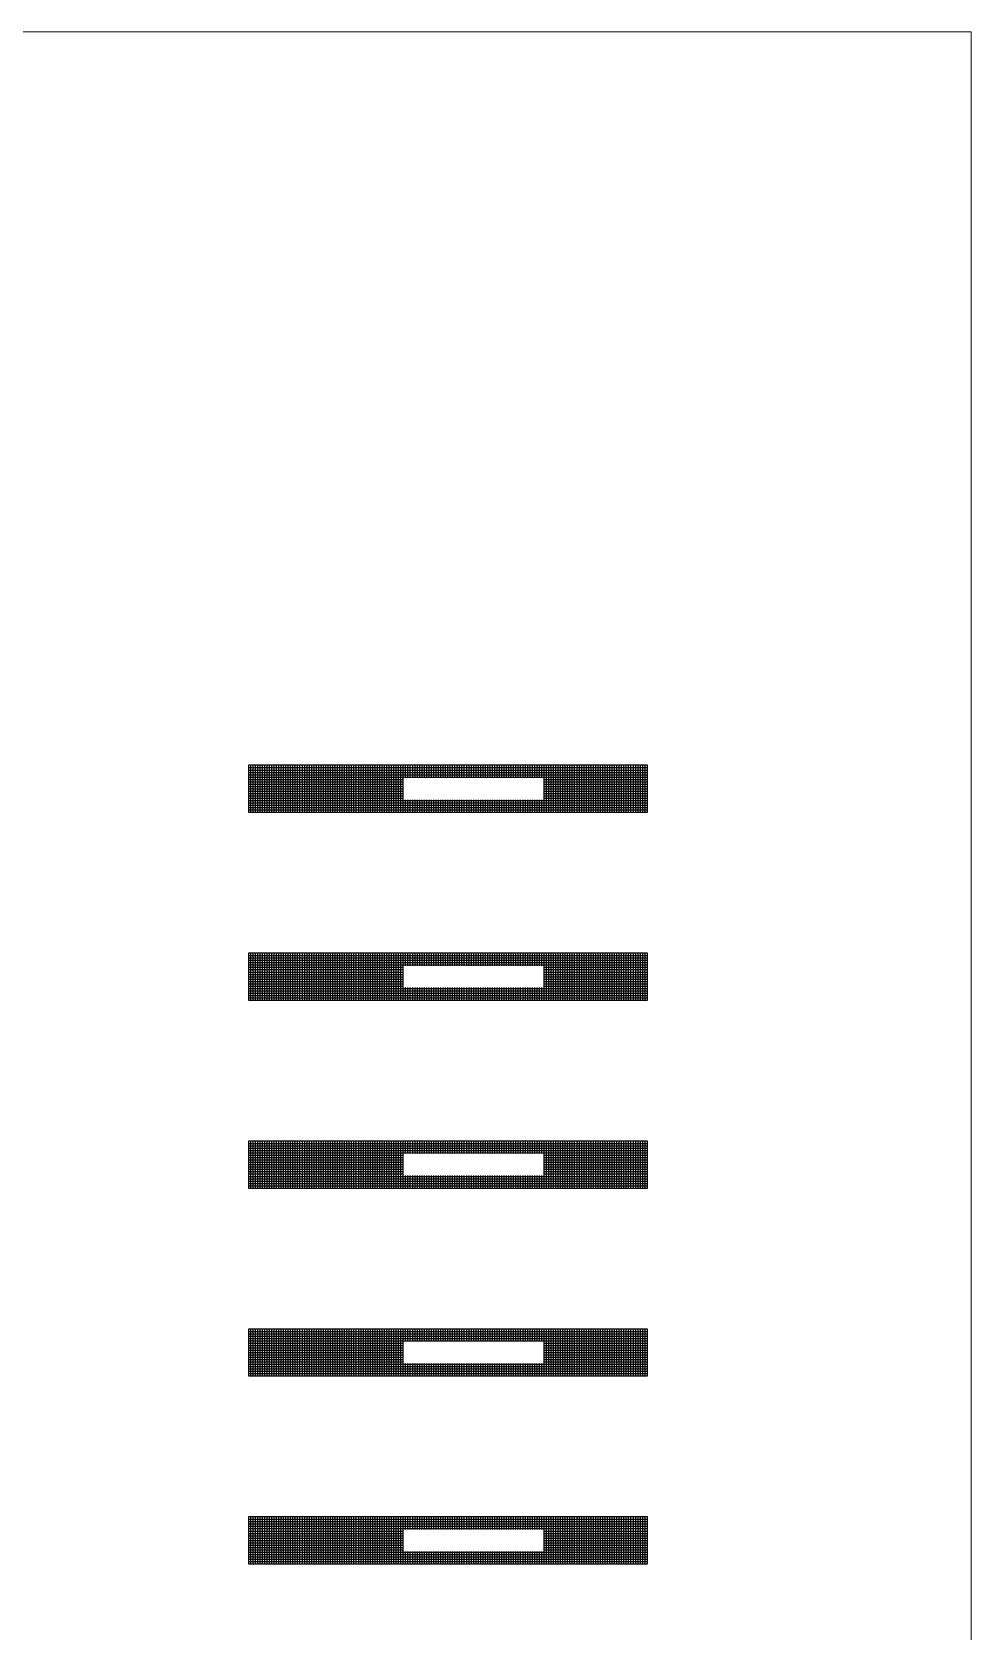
# Model space of a CAD drawing. Header units: millimetres. Extents: x 43.3 to 83.3, y 94.2 to 164.2.
# Drawn here: x 63.29 to 83.29, y 130.15 to 164.21 of the extents above; entities that cross this region are included whole.
import ezdxf

# ---------------------------------------------------------------- set-up
doc = ezdxf.new("R2010")
doc.units = ezdxf.units.MM
doc.layers.add('Adhesion Layer', color=52, linetype='Continuous')

msp = doc.modelspace()

# ---------------------------------------------------------------- linework, layer by layer
at = {"layer": 'Adhesion Layer', "linetype": 'Continuous', "lineweight": 0}
for p, q in [((43.292, 164.211), (83.292, 164.211)), ((83.292, 164.211), (83.292, 94.211))]:
    msp.add_line(p, q, dxfattribs=at)
at = {"layer": 'Adhesion Layer'}
for p, q in [((76.4, 148.6), (67.9, 148.6)), ((67.9, 148.6), (67.9, 147.6)), ((67.9, 148.55), (76.4, 148.55)), ((67.95, 147.6), (67.95, 148.6)), ((68, 147.6), (68, 148.6)), ((68.05, 147.6), (68.05, 148.6)), ((68.1, 147.6), (68.1, 148.6)), ((68.15, 147.6), (68.15, 148.6)), ((68.2, 147.6), (68.2, 148.6)), ((68.25, 147.6), (68.25, 148.6)), ((68.3, 147.6), (68.3, 148.6)), ((68.35, 147.6), (68.35, 148.6)), ((68.4, 147.6), (68.4, 148.6)), ((68.45, 147.6), (68.45, 148.6)), ((68.5, 147.6), (68.5, 148.6)), ((68.55, 147.6), (68.55, 148.6)), ((68.6, 147.6), (68.6, 148.6)), ((68.65, 147.6), (68.65, 148.6)), ((68.7, 147.6), (68.7, 148.6)), ((68.75, 147.6), (68.75, 148.6)), ((68.8, 147.6), (68.8, 148.6)), ((68.85, 147.6), (68.85, 148.6)), ((68.9, 147.6), (68.9, 148.6)), ((68.95, 147.6), (68.95, 148.6)), ((69, 147.6), (69, 148.6)), ((69.05, 147.6), (69.05, 148.6)), ((69.1, 147.6), (69.1, 148.6)), ((69.15, 147.6), (69.15, 148.6)), ((69.2, 147.6), (69.2, 148.6)), ((69.25, 147.6), (69.25, 148.6)), ((69.3, 147.6), (69.3, 148.6)), ((69.35, 147.6), (69.35, 148.6)), ((69.4, 147.6), (69.4, 148.6)), ((69.45, 147.6), (69.45, 148.6)), ((69.5, 147.6), (69.5, 148.6)), ((69.55, 147.6), (69.55, 148.6)), ((69.6, 147.6), (69.6, 148.6)), ((69.65, 147.6), (69.65, 148.6)), ((69.7, 147.6), (69.7, 148.6)), ((69.75, 147.6), (69.75, 148.6)), ((69.8, 147.6), (69.8, 148.6)), ((69.85, 147.6), (69.85, 148.6)), ((69.9, 147.6), (69.9, 148.6)), ((69.95, 147.6), (69.95, 148.6)), ((70, 147.6), (70, 148.6)), ((70.05, 147.6), (70.05, 148.6)), ((70.1, 147.6), (70.1, 148.6)), ((70.15, 147.6), (70.15, 148.6)), ((70.2, 147.6), (70.2, 148.6)), ((70.25, 147.6), (70.25, 148.6)), ((70.3, 147.6), (70.3, 148.6)), ((70.35, 147.6), (70.35, 148.6)), ((70.4, 147.6), (70.4, 148.6)), ((70.45, 147.6), (70.45, 148.6)), ((70.5, 147.6), (70.5, 148.6)), ((70.55, 147.6), (70.55, 148.6)), ((70.6, 147.6), (70.6, 148.6)), ((70.65, 147.6), (70.65, 148.6)), ((70.7, 147.6), (70.7, 148.6)), ((70.75, 147.6), (70.75, 148.6)), ((70.8, 147.6), (70.8, 148.6)), ((70.85, 147.6), (70.85, 148.6)), ((70.9, 147.6), (70.9, 148.6)), ((70.95, 147.6), (70.95, 148.6)), ((71, 147.6), (71, 148.6)), ((71.05, 147.6), (71.05, 148.6)), ((71.1, 147.6), (71.1, 148.6)), ((71.15, 147.6), (71.15, 148.6)), ((71.2, 147.6), (71.2, 148.6)), ((71.25, 148.333), (71.25, 148.6)), ((71.3, 148.333), (71.3, 148.6)), ((71.35, 148.333), (71.35, 148.6)), ((71.4, 148.333), (71.4, 148.6)), ((71.45, 148.333), (71.45, 148.6)), ((71.5, 148.333), (71.5, 148.6)), ((71.55, 148.333), (71.55, 148.6)), ((71.6, 148.333), (71.6, 148.6)), ((71.65, 148.333), (71.65, 148.6)), ((71.7, 148.333), (71.7, 148.6)), ((71.75, 148.333), (71.75, 148.6)), ((71.8, 148.333), (71.8, 148.6)), ((71.85, 148.333), (71.85, 148.6)), ((71.9, 148.333), (71.9, 148.6)), ((71.95, 148.333), (71.95, 148.6)), ((72, 148.333), (72, 148.6)), ((72.05, 148.333), (72.05, 148.6)), ((72.1, 148.333), (72.1, 148.6)), ((72.15, 148.333), (72.15, 148.6)), ((72.2, 148.333), (72.2, 148.6)), ((72.25, 148.333), (72.25, 148.6)), ((72.3, 148.333), (72.3, 148.6)), ((72.35, 148.333), (72.35, 148.6)), ((72.4, 148.333), (72.4, 148.6)), ((72.45, 148.333), (72.45, 148.6)), ((72.5, 148.333), (72.5, 148.6)), ((72.55, 148.333), (72.55, 148.6)), ((72.6, 148.333), (72.6, 148.6)), ((72.65, 148.333), (72.65, 148.6)), ((72.7, 148.333), (72.7, 148.6)), ((72.75, 148.333), (72.75, 148.6)), ((72.8, 148.333), (72.8, 148.6)), ((72.85, 148.333), (72.85, 148.6)), ((72.9, 148.333), (72.9, 148.6)), ((72.95, 148.333), (72.95, 148.6)), ((73, 148.333), (73, 148.6)), ((73.05, 148.333), (73.05, 148.6)), ((73.1, 148.333), (73.1, 148.6)), ((73.15, 148.333), (73.15, 148.6)), ((73.2, 148.333), (73.2, 148.6)), ((73.25, 148.333), (73.25, 148.6)), ((73.3, 148.333), (73.3, 148.6)), ((73.35, 148.333), (73.35, 148.6)), ((73.4, 148.333), (73.4, 148.6)), ((73.45, 148.333), (73.45, 148.6)), ((73.5, 148.333), (73.5, 148.6)), ((73.55, 148.333), (73.55, 148.6)), ((73.6, 148.333), (73.6, 148.6)), ((73.65, 148.333), (73.65, 148.6)), ((73.7, 148.333), (73.7, 148.6)), ((73.75, 148.333), (73.75, 148.6)), ((73.8, 148.333), (73.8, 148.6)), ((73.85, 148.333), (73.85, 148.6)), ((73.9, 148.333), (73.9, 148.6)), ((73.95, 148.333), (73.95, 148.6)), ((74, 148.333), (74, 148.6)), ((74.05, 148.333), (74.05, 148.6)), ((74.1, 148.333), (74.1, 148.6)), ((74.15, 148.333), (74.15, 148.6)), ((74.2, 147.6), (74.2, 148.6)), ((74.25, 147.6), (74.25, 148.6)), ((74.3, 147.6), (74.3, 148.6)), ((74.35, 147.6), (74.35, 148.6)), ((74.4, 147.6), (74.4, 148.6)), ((74.45, 147.6), (74.45, 148.6)), ((74.5, 147.6), (74.5, 148.6)), ((74.55, 147.6), (74.55, 148.6)), ((74.6, 147.6), (74.6, 148.6)), ((74.65, 147.6), (74.65, 148.6)), ((74.7, 147.6), (74.7, 148.6)), ((74.75, 147.6), (74.75, 148.6)), ((74.8, 147.6), (74.8, 148.6)), ((74.85, 147.6), (74.85, 148.6)), ((74.9, 147.6), (74.9, 148.6)), ((74.95, 147.6), (74.95, 148.6)), ((75, 147.6), (75, 148.6)), ((75.05, 147.6), (75.05, 148.6)), ((75.1, 147.6), (75.1, 148.6)), ((75.15, 147.6), (75.15, 148.6)), ((75.2, 147.6), (75.2, 148.6)), ((75.25, 147.6), (75.25, 148.6)), ((75.3, 147.6), (75.3, 148.6)), ((75.35, 147.6), (75.35, 148.6)), ((75.4, 147.6), (75.4, 148.6)), ((75.45, 147.6), (75.45, 148.6)), ((75.5, 147.6), (75.5, 148.6)), ((75.55, 147.6), (75.55, 148.6)), ((75.6, 147.6), (75.6, 148.6)), ((75.65, 147.6), (75.65, 148.6)), ((75.7, 147.6), (75.7, 148.6)), ((75.75, 147.6), (75.75, 148.6)), ((75.8, 147.6), (75.8, 148.6)), ((75.85, 147.6), (75.85, 148.6)), ((75.9, 147.6), (75.9, 148.6)), ((75.95, 147.6), (75.95, 148.6)), ((76, 147.6), (76, 148.6)), ((76.05, 147.6), (76.05, 148.6)), ((76.1, 147.6), (76.1, 148.6)), ((76.15, 147.6), (76.15, 148.6)), ((76.2, 147.6), (76.2, 148.6)), ((76.25, 147.6), (76.25, 148.6)), ((76.3, 147.6), (76.3, 148.6)), ((76.35, 147.6), (76.35, 148.6)), ((76.4, 147.6), (76.4, 148.6)), ((67.9, 148.5), (76.4, 148.5)), ((67.9, 148.45), (76.4, 148.45)), ((67.9, 148.4), (76.4, 148.4)), ((67.9, 148.35), (76.4, 148.35)), ((67.9, 148.3), (71.2, 148.3)), ((67.9, 148.25), (71.2, 148.25)), ((67.9, 148.2), (71.2, 148.2)), ((74.2, 148.3), (76.4, 148.3)), ((74.2, 148.25), (76.4, 148.25)), ((74.2, 148.2), (76.4, 148.2)), ((67.9, 148.15), (71.2, 148.15)), ((67.9, 148.1), (71.2, 148.1)), ((67.9, 148.05), (71.2, 148.05)), ((67.9, 148), (71.2, 148)), ((67.9, 147.95), (71.2, 147.95)), ((67.9, 147.9), (71.2, 147.9)), ((67.9, 147.85), (76.4, 147.85)), ((71.25, 147.6), (71.25, 147.867)), ((71.3, 147.6), (71.3, 147.867)), ((71.35, 147.6), (71.35, 147.867)), ((71.4, 147.6), (71.4, 147.867)), ((71.45, 147.6), (71.45, 147.867)), ((71.5, 147.6), (71.5, 147.867)), ((71.55, 147.6), (71.55, 147.867)), ((71.6, 147.6), (71.6, 147.867)), ((71.65, 147.6), (71.65, 147.867)), ((71.7, 147.6), (71.7, 147.867)), ((71.75, 147.6), (71.75, 147.867)), ((71.8, 147.6), (71.8, 147.867)), ((71.85, 147.6), (71.85, 147.867)), ((71.9, 147.6), (71.9, 147.867)), ((71.95, 147.6), (71.95, 147.867)), ((72, 147.6), (72, 147.867)), ((72.05, 147.6), (72.05, 147.867)), ((72.1, 147.6), (72.1, 147.867)), ((72.15, 147.6), (72.15, 147.867)), ((72.2, 147.6), (72.2, 147.867)), ((72.25, 147.6), (72.25, 147.867)), ((72.3, 147.6), (72.3, 147.867)), ((72.35, 147.6), (72.35, 147.867)), ((72.4, 147.6), (72.4, 147.867)), ((72.45, 147.6), (72.45, 147.867)), ((72.5, 147.6), (72.5, 147.867)), ((72.55, 147.6), (72.55, 147.867)), ((72.6, 147.6), (72.6, 147.867)), ((72.65, 147.6), (72.65, 147.867)), ((72.7, 147.6), (72.7, 147.867)), ((72.75, 147.6), (72.75, 147.867)), ((72.8, 147.6), (72.8, 147.867)), ((72.85, 147.6), (72.85, 147.867)), ((72.9, 147.6), (72.9, 147.867)), ((72.95, 147.6), (72.95, 147.867)), ((73, 147.6), (73, 147.867)), ((73.05, 147.6), (73.05, 147.867)), ((73.1, 147.6), (73.1, 147.867)), ((73.15, 147.6), (73.15, 147.867)), ((73.2, 147.6), (73.2, 147.867)), ((73.25, 147.6), (73.25, 147.867)), ((73.3, 147.6), (73.3, 147.867)), ((73.35, 147.6), (73.35, 147.867)), ((73.4, 147.6), (73.4, 147.867)), ((73.45, 147.6), (73.45, 147.867)), ((73.5, 147.6), (73.5, 147.867)), ((73.55, 147.6), (73.55, 147.867)), ((73.6, 147.6), (73.6, 147.867)), ((73.65, 147.6), (73.65, 147.867)), ((73.7, 147.6), (73.7, 147.867)), ((73.75, 147.6), (73.75, 147.867)), ((73.8, 147.6), (73.8, 147.867)), ((73.85, 147.6), (73.85, 147.867)), ((73.9, 147.6), (73.9, 147.867)), ((73.95, 147.6), (73.95, 147.867)), ((74, 147.6), (74, 147.867)), ((74.05, 147.6), (74.05, 147.867)), ((74.1, 147.6), (74.1, 147.867)), ((74.15, 147.6), (74.15, 147.867)), ((74.2, 148.15), (76.4, 148.15)), ((74.2, 148.1), (76.4, 148.1)), ((74.2, 148.05), (76.4, 148.05)), ((74.2, 148), (76.4, 148)), ((74.2, 147.95), (76.4, 147.95)), ((74.2, 147.9), (76.4, 147.9)), ((67.9, 147.8), (76.4, 147.8)), ((67.9, 147.75), (76.4, 147.75)), ((67.9, 147.7), (76.4, 147.7)), ((67.9, 147.65), (76.4, 147.65)), ((67.9, 147.6), (76.4, 147.6)), ((76.4, 144.6), (67.9, 144.6)), ((67.9, 144.6), (67.9, 143.6)), ((67.9, 144.55), (76.4, 144.55)), ((67.9, 144.5), (76.4, 144.5)), ((67.9, 144.45), (76.4, 144.45)), ((67.95, 143.6), (67.95, 144.6)), ((68, 143.6), (68, 144.6)), ((68.05, 143.6), (68.05, 144.6)), ((68.1, 143.6), (68.1, 144.6)), ((68.15, 143.6), (68.15, 144.6)), ((68.2, 143.6), (68.2, 144.6)), ((68.25, 143.6), (68.25, 144.6)), ((68.3, 143.6), (68.3, 144.6)), ((68.35, 143.6), (68.35, 144.6)), ((68.4, 143.6), (68.4, 144.6)), ((68.45, 143.6), (68.45, 144.6)), ((68.5, 143.6), (68.5, 144.6)), ((68.55, 143.6), (68.55, 144.6)), ((68.6, 143.6), (68.6, 144.6)), ((68.65, 143.6), (68.65, 144.6)), ((68.7, 143.6), (68.7, 144.6)), ((68.75, 143.6), (68.75, 144.6)), ((68.8, 143.6), (68.8, 144.6)), ((68.85, 143.6), (68.85, 144.6)), ((68.9, 143.6), (68.9, 144.6)), ((68.95, 143.6), (68.95, 144.6)), ((69, 143.6), (69, 144.6)), ((69.05, 143.6), (69.05, 144.6)), ((69.1, 143.6), (69.1, 144.6)), ((69.15, 143.6), (69.15, 144.6)), ((69.2, 143.6), (69.2, 144.6)), ((69.25, 143.6), (69.25, 144.6)), ((69.3, 143.6), (69.3, 144.6)), ((69.35, 143.6), (69.35, 144.6)), ((69.4, 143.6), (69.4, 144.6)), ((69.45, 143.6), (69.45, 144.6)), ((69.5, 143.6), (69.5, 144.6)), ((69.55, 143.6), (69.55, 144.6)), ((69.6, 143.6), (69.6, 144.6)), ((69.65, 143.6), (69.65, 144.6)), ((69.7, 143.6), (69.7, 144.6)), ((69.75, 143.6), (69.75, 144.6)), ((69.8, 143.6), (69.8, 144.6)), ((69.85, 143.6), (69.85, 144.6)), ((69.9, 143.6), (69.9, 144.6)), ((69.95, 143.6), (69.95, 144.6)), ((70, 143.6), (70, 144.6)), ((70.05, 143.6), (70.05, 144.6)), ((70.1, 143.6), (70.1, 144.6)), ((70.15, 143.6), (70.15, 144.6)), ((70.2, 143.6), (70.2, 144.6)), ((70.25, 143.6), (70.25, 144.6)), ((70.3, 143.6), (70.3, 144.6)), ((70.35, 143.6), (70.35, 144.6)), ((70.4, 143.6), (70.4, 144.6)), ((70.45, 143.6), (70.45, 144.6)), ((70.5, 143.6), (70.5, 144.6)), ((70.55, 143.6), (70.55, 144.6)), ((70.6, 143.6), (70.6, 144.6)), ((70.65, 143.6), (70.65, 144.6)), ((70.7, 143.6), (70.7, 144.6)), ((70.75, 143.6), (70.75, 144.6)), ((70.8, 143.6), (70.8, 144.6)), ((70.85, 143.6), (70.85, 144.6)), ((70.9, 143.6), (70.9, 144.6)), ((70.95, 143.6), (70.95, 144.6)), ((71, 143.6), (71, 144.6)), ((71.05, 143.6), (71.05, 144.6)), ((71.1, 143.6), (71.1, 144.6)), ((71.15, 143.6), (71.15, 144.6)), ((71.2, 143.6), (71.2, 144.6)), ((71.25, 144.333), (71.25, 144.6)), ((71.3, 144.333), (71.3, 144.6)), ((71.35, 144.333), (71.35, 144.6)), ((71.4, 144.333), (71.4, 144.6)), ((71.45, 144.333), (71.45, 144.6)), ((71.5, 144.333), (71.5, 144.6)), ((71.55, 144.333), (71.55, 144.6)), ((71.6, 144.333), (71.6, 144.6)), ((71.65, 144.333), (71.65, 144.6)), ((71.7, 144.333), (71.7, 144.6)), ((71.75, 144.333), (71.75, 144.6)), ((71.8, 144.333), (71.8, 144.6)), ((71.85, 144.333), (71.85, 144.6)), ((71.9, 144.333), (71.9, 144.6)), ((71.95, 144.333), (71.95, 144.6)), ((72, 144.333), (72, 144.6)), ((72.05, 144.333), (72.05, 144.6)), ((72.1, 144.333), (72.1, 144.6)), ((72.15, 144.333), (72.15, 144.6)), ((72.2, 144.333), (72.2, 144.6)), ((72.25, 144.333), (72.25, 144.6)), ((72.3, 144.333), (72.3, 144.6)), ((72.35, 144.333), (72.35, 144.6)), ((72.4, 144.333), (72.4, 144.6)), ((72.45, 144.333), (72.45, 144.6)), ((72.5, 144.333), (72.5, 144.6)), ((72.55, 144.333), (72.55, 144.6)), ((72.6, 144.333), (72.6, 144.6)), ((72.65, 144.333), (72.65, 144.6)), ((72.7, 144.333), (72.7, 144.6)), ((72.75, 144.333), (72.75, 144.6)), ((72.8, 144.333), (72.8, 144.6)), ((72.85, 144.333), (72.85, 144.6)), ((72.9, 144.333), (72.9, 144.6)), ((72.95, 144.333), (72.95, 144.6)), ((73, 144.333), (73, 144.6)), ((73.05, 144.333), (73.05, 144.6)), ((73.1, 144.333), (73.1, 144.6)), ((73.15, 144.333), (73.15, 144.6)), ((73.2, 144.333), (73.2, 144.6)), ((73.25, 144.333), (73.25, 144.6)), ((73.3, 144.333), (73.3, 144.6)), ((73.35, 144.333), (73.35, 144.6)), ((73.4, 144.333), (73.4, 144.6)), ((73.45, 144.333), (73.45, 144.6)), ((73.5, 144.333), (73.5, 144.6)), ((73.55, 144.333), (73.55, 144.6)), ((73.6, 144.333), (73.6, 144.6)), ((73.65, 144.333), (73.65, 144.6)), ((73.7, 144.333), (73.7, 144.6)), ((73.75, 144.333), (73.75, 144.6)), ((73.8, 144.333), (73.8, 144.6)), ((73.85, 144.333), (73.85, 144.6)), ((73.9, 144.333), (73.9, 144.6)), ((73.95, 144.333), (73.95, 144.6)), ((74, 144.333), (74, 144.6)), ((74.05, 144.333), (74.05, 144.6)), ((74.1, 144.333), (74.1, 144.6)), ((74.15, 144.333), (74.15, 144.6)), ((74.2, 143.6), (74.2, 144.6)), ((74.25, 143.6), (74.25, 144.6)), ((74.3, 143.6), (74.3, 144.6)), ((74.35, 143.6), (74.35, 144.6)), ((74.4, 143.6), (74.4, 144.6)), ((74.45, 143.6), (74.45, 144.6)), ((74.5, 143.6), (74.5, 144.6)), ((74.55, 143.6), (74.55, 144.6)), ((74.6, 143.6), (74.6, 144.6)), ((74.65, 143.6), (74.65, 144.6)), ((74.7, 143.6), (74.7, 144.6)), ((74.75, 143.6), (74.75, 144.6)), ((74.8, 143.6), (74.8, 144.6)), ((74.85, 143.6), (74.85, 144.6)), ((74.9, 143.6), (74.9, 144.6)), ((74.95, 143.6), (74.95, 144.6)), ((75, 143.6), (75, 144.6)), ((75.05, 143.6), (75.05, 144.6)), ((75.1, 143.6), (75.1, 144.6)), ((75.15, 143.6), (75.15, 144.6)), ((75.2, 143.6), (75.2, 144.6)), ((75.25, 143.6), (75.25, 144.6)), ((75.3, 143.6), (75.3, 144.6)), ((75.35, 143.6), (75.35, 144.6)), ((75.4, 143.6), (75.4, 144.6)), ((75.45, 143.6), (75.45, 144.6)), ((75.5, 143.6), (75.5, 144.6)), ((75.55, 143.6), (75.55, 144.6)), ((75.6, 143.6), (75.6, 144.6)), ((75.65, 143.6), (75.65, 144.6)), ((75.7, 143.6), (75.7, 144.6)), ((75.75, 143.6), (75.75, 144.6)), ((75.8, 143.6), (75.8, 144.6)), ((75.85, 143.6), (75.85, 144.6)), ((75.9, 143.6), (75.9, 144.6)), ((75.95, 143.6), (75.95, 144.6)), ((76, 143.6), (76, 144.6)), ((76.05, 143.6), (76.05, 144.6)), ((76.1, 143.6), (76.1, 144.6)), ((76.15, 143.6), (76.15, 144.6)), ((76.2, 143.6), (76.2, 144.6)), ((76.25, 143.6), (76.25, 144.6)), ((76.3, 143.6), (76.3, 144.6)), ((76.35, 143.6), (76.35, 144.6)), ((76.4, 143.6), (76.4, 144.6)), ((67.9, 144.4), (76.4, 144.4)), ((67.9, 144.35), (76.4, 144.35)), ((67.9, 144.3), (71.2, 144.3)), ((67.9, 144.25), (71.2, 144.25)), ((67.9, 144.2), (71.2, 144.2)), ((67.9, 144.15), (71.2, 144.15)), ((67.9, 144.1), (71.2, 144.1)), ((74.2, 144.3), (76.4, 144.3)), ((74.2, 144.25), (76.4, 144.25)), ((74.2, 144.2), (76.4, 144.2)), ((74.2, 144.15), (76.4, 144.15)), ((74.2, 144.1), (76.4, 144.1)), ((67.9, 144.05), (71.2, 144.05)), ((67.9, 144), (71.2, 144)), ((67.9, 143.95), (71.2, 143.95)), ((67.9, 143.9), (71.2, 143.9)), ((67.9, 143.85), (76.4, 143.85)), ((67.9, 143.8), (76.4, 143.8)), ((67.9, 143.75), (76.4, 143.75)), ((71.25, 143.6), (71.25, 143.867)), ((71.3, 143.6), (71.3, 143.867)), ((71.35, 143.6), (71.35, 143.867)), ((71.4, 143.6), (71.4, 143.867)), ((71.45, 143.6), (71.45, 143.867)), ((71.5, 143.6), (71.5, 143.867)), ((71.55, 143.6), (71.55, 143.867)), ((71.6, 143.6), (71.6, 143.867)), ((71.65, 143.6), (71.65, 143.867)), ((71.7, 143.6), (71.7, 143.867)), ((71.75, 143.6), (71.75, 143.867)), ((71.8, 143.6), (71.8, 143.867)), ((71.85, 143.6), (71.85, 143.867)), ((71.9, 143.6), (71.9, 143.867)), ((71.95, 143.6), (71.95, 143.867)), ((72, 143.6), (72, 143.867)), ((72.05, 143.6), (72.05, 143.867)), ((72.1, 143.6), (72.1, 143.867)), ((72.15, 143.6), (72.15, 143.867)), ((72.2, 143.6), (72.2, 143.867)), ((72.25, 143.6), (72.25, 143.867)), ((72.3, 143.6), (72.3, 143.867)), ((72.35, 143.6), (72.35, 143.867)), ((72.4, 143.6), (72.4, 143.867)), ((72.45, 143.6), (72.45, 143.867)), ((72.5, 143.6), (72.5, 143.867)), ((72.55, 143.6), (72.55, 143.867)), ((72.6, 143.6), (72.6, 143.867)), ((72.65, 143.6), (72.65, 143.867)), ((72.7, 143.6), (72.7, 143.867)), ((72.75, 143.6), (72.75, 143.867)), ((72.8, 143.6), (72.8, 143.867)), ((72.85, 143.6), (72.85, 143.867)), ((72.9, 143.6), (72.9, 143.867)), ((72.95, 143.6), (72.95, 143.867)), ((73, 143.6), (73, 143.867)), ((73.05, 143.6), (73.05, 143.867)), ((73.1, 143.6), (73.1, 143.867)), ((73.15, 143.6), (73.15, 143.867)), ((73.2, 143.6), (73.2, 143.867)), ((73.25, 143.6), (73.25, 143.867)), ((73.3, 143.6), (73.3, 143.867)), ((73.35, 143.6), (73.35, 143.867)), ((73.4, 143.6), (73.4, 143.867)), ((73.45, 143.6), (73.45, 143.867)), ((73.5, 143.6), (73.5, 143.867)), ((73.55, 143.6), (73.55, 143.867)), ((73.6, 143.6), (73.6, 143.867)), ((73.65, 143.6), (73.65, 143.867)), ((73.7, 143.6), (73.7, 143.867)), ((73.75, 143.6), (73.75, 143.867)), ((73.8, 143.6), (73.8, 143.867)), ((73.85, 143.6), (73.85, 143.867)), ((73.9, 143.6), (73.9, 143.867)), ((73.95, 143.6), (73.95, 143.867)), ((74, 143.6), (74, 143.867)), ((74.05, 143.6), (74.05, 143.867)), ((74.1, 143.6), (74.1, 143.867)), ((74.15, 143.6), (74.15, 143.867)), ((74.2, 144.05), (76.4, 144.05)), ((74.2, 144), (76.4, 144)), ((74.2, 143.95), (76.4, 143.95)), ((74.2, 143.9), (76.4, 143.9)), ((67.9, 143.7), (76.4, 143.7)), ((67.9, 143.65), (76.4, 143.65)), ((67.9, 143.6), (76.4, 143.6)), ((76.4, 140.6), (67.9, 140.6)), ((67.9, 140.6), (67.9, 139.6)), ((67.9, 140.55), (76.4, 140.55)), ((67.9, 140.5), (76.4, 140.5)), ((67.9, 140.45), (76.4, 140.45)), ((67.9, 140.4), (76.4, 140.4)), ((67.9, 140.35), (76.4, 140.35)), ((67.95, 139.6), (67.95, 140.6)), ((68, 139.6), (68, 140.6)), ((68.05, 139.6), (68.05, 140.6)), ((68.1, 139.6), (68.1, 140.6)), ((68.15, 139.6), (68.15, 140.6)), ((68.2, 139.6), (68.2, 140.6)), ((68.25, 139.6), (68.25, 140.6)), ((68.3, 139.6), (68.3, 140.6)), ((68.35, 139.6), (68.35, 140.6)), ((68.4, 139.6), (68.4, 140.6)), ((68.45, 139.6), (68.45, 140.6)), ((68.5, 139.6), (68.5, 140.6)), ((68.55, 139.6), (68.55, 140.6)), ((68.6, 139.6), (68.6, 140.6)), ((68.65, 139.6), (68.65, 140.6)), ((68.7, 139.6), (68.7, 140.6)), ((68.75, 139.6), (68.75, 140.6)), ((68.8, 139.6), (68.8, 140.6)), ((68.85, 139.6), (68.85, 140.6)), ((68.9, 139.6), (68.9, 140.6)), ((68.95, 139.6), (68.95, 140.6)), ((69, 139.6), (69, 140.6)), ((69.05, 139.6), (69.05, 140.6)), ((69.1, 139.6), (69.1, 140.6)), ((69.15, 139.6), (69.15, 140.6)), ((69.2, 139.6), (69.2, 140.6)), ((69.25, 139.6), (69.25, 140.6)), ((69.3, 139.6), (69.3, 140.6)), ((69.35, 139.6), (69.35, 140.6)), ((69.4, 139.6), (69.4, 140.6)), ((69.45, 139.6), (69.45, 140.6)), ((69.5, 139.6), (69.5, 140.6)), ((69.55, 139.6), (69.55, 140.6)), ((69.6, 139.6), (69.6, 140.6)), ((69.65, 139.6), (69.65, 140.6)), ((69.7, 139.6), (69.7, 140.6)), ((69.75, 139.6), (69.75, 140.6)), ((69.8, 139.6), (69.8, 140.6)), ((69.85, 139.6), (69.85, 140.6)), ((69.9, 139.6), (69.9, 140.6)), ((69.95, 139.6), (69.95, 140.6)), ((70, 139.6), (70, 140.6)), ((70.05, 139.6), (70.05, 140.6)), ((70.1, 139.6), (70.1, 140.6)), ((70.15, 139.6), (70.15, 140.6)), ((70.2, 139.6), (70.2, 140.6)), ((70.25, 139.6), (70.25, 140.6)), ((70.3, 139.6), (70.3, 140.6)), ((70.35, 139.6), (70.35, 140.6)), ((70.4, 139.6), (70.4, 140.6)), ((70.45, 139.6), (70.45, 140.6)), ((70.5, 139.6), (70.5, 140.6)), ((70.55, 139.6), (70.55, 140.6)), ((70.6, 139.6), (70.6, 140.6)), ((70.65, 139.6), (70.65, 140.6)), ((70.7, 139.6), (70.7, 140.6)), ((70.75, 139.6), (70.75, 140.6)), ((70.8, 139.6), (70.8, 140.6)), ((70.85, 139.6), (70.85, 140.6)), ((70.9, 139.6), (70.9, 140.6)), ((70.95, 139.6), (70.95, 140.6)), ((71, 139.6), (71, 140.6)), ((71.05, 139.6), (71.05, 140.6)), ((71.1, 139.6), (71.1, 140.6)), ((71.15, 139.6), (71.15, 140.6)), ((71.2, 139.6), (71.2, 140.6)), ((71.25, 140.333), (71.25, 140.6)), ((71.3, 140.333), (71.3, 140.6)), ((71.35, 140.333), (71.35, 140.6)), ((71.4, 140.333), (71.4, 140.6)), ((71.45, 140.333), (71.45, 140.6)), ((71.5, 140.333), (71.5, 140.6)), ((71.55, 140.333), (71.55, 140.6)), ((71.6, 140.333), (71.6, 140.6)), ((71.65, 140.333), (71.65, 140.6)), ((71.7, 140.333), (71.7, 140.6)), ((71.75, 140.333), (71.75, 140.6)), ((71.8, 140.333), (71.8, 140.6)), ((71.85, 140.333), (71.85, 140.6)), ((71.9, 140.333), (71.9, 140.6)), ((71.95, 140.333), (71.95, 140.6)), ((72, 140.333), (72, 140.6)), ((72.05, 140.333), (72.05, 140.6)), ((72.1, 140.333), (72.1, 140.6)), ((72.15, 140.333), (72.15, 140.6)), ((72.2, 140.333), (72.2, 140.6)), ((72.25, 140.333), (72.25, 140.6)), ((72.3, 140.333), (72.3, 140.6)), ((72.35, 140.333), (72.35, 140.6)), ((72.4, 140.333), (72.4, 140.6)), ((72.45, 140.333), (72.45, 140.6)), ((72.5, 140.333), (72.5, 140.6)), ((72.55, 140.333), (72.55, 140.6)), ((72.6, 140.333), (72.6, 140.6)), ((72.65, 140.333), (72.65, 140.6)), ((72.7, 140.333), (72.7, 140.6)), ((72.75, 140.333), (72.75, 140.6)), ((72.8, 140.333), (72.8, 140.6)), ((72.85, 140.333), (72.85, 140.6)), ((72.9, 140.333), (72.9, 140.6)), ((72.95, 140.333), (72.95, 140.6)), ((73, 140.333), (73, 140.6)), ((73.05, 140.333), (73.05, 140.6)), ((73.1, 140.333), (73.1, 140.6)), ((73.15, 140.333), (73.15, 140.6)), ((73.2, 140.333), (73.2, 140.6)), ((73.25, 140.333), (73.25, 140.6)), ((73.3, 140.333), (73.3, 140.6)), ((73.35, 140.333), (73.35, 140.6)), ((73.4, 140.333), (73.4, 140.6)), ((73.45, 140.333), (73.45, 140.6)), ((73.5, 140.333), (73.5, 140.6)), ((73.55, 140.333), (73.55, 140.6)), ((73.6, 140.333), (73.6, 140.6)), ((73.65, 140.333), (73.65, 140.6)), ((73.7, 140.333), (73.7, 140.6)), ((73.75, 140.333), (73.75, 140.6)), ((73.8, 140.333), (73.8, 140.6)), ((73.85, 140.333), (73.85, 140.6)), ((73.9, 140.333), (73.9, 140.6)), ((73.95, 140.333), (73.95, 140.6)), ((74, 140.333), (74, 140.6)), ((74.05, 140.333), (74.05, 140.6)), ((74.1, 140.333), (74.1, 140.6)), ((74.15, 140.333), (74.15, 140.6)), ((74.2, 139.6), (74.2, 140.6)), ((74.25, 139.6), (74.25, 140.6)), ((74.3, 139.6), (74.3, 140.6)), ((74.35, 139.6), (74.35, 140.6)), ((74.4, 139.6), (74.4, 140.6)), ((74.45, 139.6), (74.45, 140.6)), ((74.5, 139.6), (74.5, 140.6)), ((74.55, 139.6), (74.55, 140.6)), ((74.6, 139.6), (74.6, 140.6)), ((74.65, 139.6), (74.65, 140.6)), ((74.7, 139.6), (74.7, 140.6)), ((74.75, 139.6), (74.75, 140.6)), ((74.8, 139.6), (74.8, 140.6)), ((74.85, 139.6), (74.85, 140.6)), ((74.9, 139.6), (74.9, 140.6)), ((74.95, 139.6), (74.95, 140.6)), ((75, 139.6), (75, 140.6)), ((75.05, 139.6), (75.05, 140.6)), ((75.1, 139.6), (75.1, 140.6)), ((75.15, 139.6), (75.15, 140.6)), ((75.2, 139.6), (75.2, 140.6)), ((75.25, 139.6), (75.25, 140.6)), ((75.3, 139.6), (75.3, 140.6)), ((75.35, 139.6), (75.35, 140.6)), ((75.4, 139.6), (75.4, 140.6)), ((75.45, 139.6), (75.45, 140.6)), ((75.5, 139.6), (75.5, 140.6)), ((75.55, 139.6), (75.55, 140.6)), ((75.6, 139.6), (75.6, 140.6)), ((75.65, 139.6), (75.65, 140.6)), ((75.7, 139.6), (75.7, 140.6)), ((75.75, 139.6), (75.75, 140.6)), ((75.8, 139.6), (75.8, 140.6)), ((75.85, 139.6), (75.85, 140.6)), ((75.9, 139.6), (75.9, 140.6)), ((75.95, 139.6), (75.95, 140.6)), ((76, 139.6), (76, 140.6)), ((76.05, 139.6), (76.05, 140.6)), ((76.1, 139.6), (76.1, 140.6)), ((76.15, 139.6), (76.15, 140.6)), ((76.2, 139.6), (76.2, 140.6)), ((76.25, 139.6), (76.25, 140.6)), ((76.3, 139.6), (76.3, 140.6)), ((76.35, 139.6), (76.35, 140.6)), ((76.4, 139.6), (76.4, 140.6)), ((67.9, 140.3), (71.2, 140.3)), ((67.9, 140.25), (71.2, 140.25)), ((67.9, 140.2), (71.2, 140.2)), ((67.9, 140.15), (71.2, 140.15)), ((67.9, 140.1), (71.2, 140.1)), ((67.9, 140.05), (71.2, 140.05)), ((67.9, 140), (71.2, 140)), ((74.2, 140.3), (76.4, 140.3)), ((74.2, 140.25), (76.4, 140.25)), ((74.2, 140.2), (76.4, 140.2)), ((74.2, 140.15), (76.4, 140.15)), ((74.2, 140.1), (76.4, 140.1)), ((74.2, 140.05), (76.4, 140.05)), ((74.2, 140), (76.4, 140)), ((67.9, 139.95), (71.2, 139.95)), ((67.9, 139.9), (71.2, 139.9)), ((67.9, 139.85), (76.4, 139.85)), ((67.9, 139.8), (76.4, 139.8)), ((67.9, 139.75), (76.4, 139.75)), ((67.9, 139.7), (76.4, 139.7)), ((67.9, 139.65), (76.4, 139.65)), ((71.25, 139.6), (71.25, 139.867)), ((71.3, 139.6), (71.3, 139.867)), ((71.35, 139.6), (71.35, 139.867)), ((71.4, 139.6), (71.4, 139.867)), ((71.45, 139.6), (71.45, 139.867)), ((71.5, 139.6), (71.5, 139.867)), ((71.55, 139.6), (71.55, 139.867)), ((71.6, 139.6), (71.6, 139.867)), ((71.65, 139.6), (71.65, 139.867)), ((71.7, 139.6), (71.7, 139.867)), ((71.75, 139.6), (71.75, 139.867)), ((71.8, 139.6), (71.8, 139.867)), ((71.85, 139.6), (71.85, 139.867)), ((71.9, 139.6), (71.9, 139.867)), ((71.95, 139.6), (71.95, 139.867)), ((72, 139.6), (72, 139.867)), ((72.05, 139.6), (72.05, 139.867)), ((72.1, 139.6), (72.1, 139.867)), ((72.15, 139.6), (72.15, 139.867)), ((72.2, 139.6), (72.2, 139.867)), ((72.25, 139.6), (72.25, 139.867)), ((72.3, 139.6), (72.3, 139.867)), ((72.35, 139.6), (72.35, 139.867)), ((72.4, 139.6), (72.4, 139.867)), ((72.45, 139.6), (72.45, 139.867)), ((72.5, 139.6), (72.5, 139.867)), ((72.55, 139.6), (72.55, 139.867)), ((72.6, 139.6), (72.6, 139.867)), ((72.65, 139.6), (72.65, 139.867)), ((72.7, 139.6), (72.7, 139.867)), ((72.75, 139.6), (72.75, 139.867)), ((72.8, 139.6), (72.8, 139.867)), ((72.85, 139.6), (72.85, 139.867)), ((72.9, 139.6), (72.9, 139.867)), ((72.95, 139.6), (72.95, 139.867)), ((73, 139.6), (73, 139.867)), ((73.05, 139.6), (73.05, 139.867)), ((73.1, 139.6), (73.1, 139.867)), ((73.15, 139.6), (73.15, 139.867)), ((73.2, 139.6), (73.2, 139.867)), ((73.25, 139.6), (73.25, 139.867)), ((73.3, 139.6), (73.3, 139.867)), ((73.35, 139.6), (73.35, 139.867)), ((73.4, 139.6), (73.4, 139.867)), ((73.45, 139.6), (73.45, 139.867)), ((73.5, 139.6), (73.5, 139.867)), ((73.55, 139.6), (73.55, 139.867)), ((73.6, 139.6), (73.6, 139.867)), ((73.65, 139.6), (73.65, 139.867)), ((73.7, 139.6), (73.7, 139.867)), ((73.75, 139.6), (73.75, 139.867)), ((73.8, 139.6), (73.8, 139.867)), ((73.85, 139.6), (73.85, 139.867)), ((73.9, 139.6), (73.9, 139.867)), ((73.95, 139.6), (73.95, 139.867)), ((74, 139.6), (74, 139.867)), ((74.05, 139.6), (74.05, 139.867)), ((74.1, 139.6), (74.1, 139.867)), ((74.15, 139.6), (74.15, 139.867)), ((74.2, 139.95), (76.4, 139.95)), ((74.2, 139.9), (76.4, 139.9)), ((67.9, 139.6), (76.4, 139.6)), ((76.4, 136.6), (67.9, 136.6)), ((67.9, 136.6), (67.9, 135.6)), ((67.95, 135.6), (67.95, 136.6)), ((68, 135.6), (68, 136.6)), ((68.05, 135.6), (68.05, 136.6)), ((68.1, 135.6), (68.1, 136.6)), ((68.15, 135.6), (68.15, 136.6)), ((68.2, 135.6), (68.2, 136.6)), ((68.25, 135.6), (68.25, 136.6)), ((68.3, 135.6), (68.3, 136.6)), ((68.35, 135.6), (68.35, 136.6)), ((68.4, 135.6), (68.4, 136.6)), ((68.45, 135.6), (68.45, 136.6)), ((68.5, 135.6), (68.5, 136.6)), ((68.55, 135.6), (68.55, 136.6)), ((68.6, 135.6), (68.6, 136.6)), ((68.65, 135.6), (68.65, 136.6)), ((68.7, 135.6), (68.7, 136.6)), ((68.75, 135.6), (68.75, 136.6)), ((68.8, 135.6), (68.8, 136.6)), ((68.85, 135.6), (68.85, 136.6)), ((68.9, 135.6), (68.9, 136.6)), ((68.95, 135.6), (68.95, 136.6)), ((69, 135.6), (69, 136.6)), ((69.05, 135.6), (69.05, 136.6)), ((69.1, 135.6), (69.1, 136.6)), ((69.15, 135.6), (69.15, 136.6)), ((69.2, 135.6), (69.2, 136.6)), ((69.25, 135.6), (69.25, 136.6)), ((69.3, 135.6), (69.3, 136.6)), ((69.35, 135.6), (69.35, 136.6)), ((69.4, 135.6), (69.4, 136.6)), ((69.45, 135.6), (69.45, 136.6)), ((69.5, 135.6), (69.5, 136.6)), ((69.55, 135.6), (69.55, 136.6)), ((69.6, 135.6), (69.6, 136.6)), ((69.65, 135.6), (69.65, 136.6)), ((69.7, 135.6), (69.7, 136.6)), ((69.75, 135.6), (69.75, 136.6)), ((69.8, 135.6), (69.8, 136.6)), ((69.85, 135.6), (69.85, 136.6)), ((69.9, 135.6), (69.9, 136.6)), ((69.95, 135.6), (69.95, 136.6)), ((70, 135.6), (70, 136.6)), ((70.05, 135.6), (70.05, 136.6)), ((70.1, 135.6), (70.1, 136.6)), ((70.15, 135.6), (70.15, 136.6)), ((70.2, 135.6), (70.2, 136.6)), ((70.25, 135.6), (70.25, 136.6)), ((70.3, 135.6), (70.3, 136.6)), ((70.35, 135.6), (70.35, 136.6)), ((70.4, 135.6), (70.4, 136.6)), ((70.45, 135.6), (70.45, 136.6)), ((70.5, 135.6), (70.5, 136.6)), ((70.55, 135.6), (70.55, 136.6)), ((70.6, 135.6), (70.6, 136.6)), ((70.65, 135.6), (70.65, 136.6)), ((70.7, 135.6), (70.7, 136.6)), ((70.75, 135.6), (70.75, 136.6)), ((70.8, 135.6), (70.8, 136.6)), ((70.85, 135.6), (70.85, 136.6)), ((70.9, 135.6), (70.9, 136.6)), ((70.95, 135.6), (70.95, 136.6)), ((71, 135.6), (71, 136.6)), ((71.05, 135.6), (71.05, 136.6)), ((71.1, 135.6), (71.1, 136.6)), ((71.15, 135.6), (71.15, 136.6)), ((71.2, 135.6), (71.2, 136.6)), ((71.25, 136.333), (71.25, 136.6)), ((71.3, 136.333), (71.3, 136.6)), ((71.35, 136.333), (71.35, 136.6)), ((71.4, 136.333), (71.4, 136.6)), ((71.45, 136.333), (71.45, 136.6)), ((71.5, 136.333), (71.5, 136.6)), ((71.55, 136.333), (71.55, 136.6)), ((71.6, 136.333), (71.6, 136.6)), ((71.65, 136.333), (71.65, 136.6)), ((71.7, 136.333), (71.7, 136.6)), ((71.75, 136.333), (71.75, 136.6)), ((71.8, 136.333), (71.8, 136.6)), ((71.85, 136.333), (71.85, 136.6)), ((71.9, 136.333), (71.9, 136.6)), ((71.95, 136.333), (71.95, 136.6)), ((72, 136.333), (72, 136.6)), ((72.05, 136.333), (72.05, 136.6)), ((72.1, 136.333), (72.1, 136.6)), ((72.15, 136.333), (72.15, 136.6)), ((72.2, 136.333), (72.2, 136.6)), ((72.25, 136.333), (72.25, 136.6)), ((72.3, 136.333), (72.3, 136.6)), ((72.35, 136.333), (72.35, 136.6)), ((72.4, 136.333), (72.4, 136.6)), ((72.45, 136.333), (72.45, 136.6)), ((72.5, 136.333), (72.5, 136.6)), ((72.55, 136.333), (72.55, 136.6)), ((72.6, 136.333), (72.6, 136.6)), ((72.65, 136.333), (72.65, 136.6)), ((72.7, 136.333), (72.7, 136.6)), ((72.75, 136.333), (72.75, 136.6)), ((72.8, 136.333), (72.8, 136.6)), ((72.85, 136.333), (72.85, 136.6)), ((72.9, 136.333), (72.9, 136.6)), ((72.95, 136.333), (72.95, 136.6)), ((73, 136.333), (73, 136.6)), ((73.05, 136.333), (73.05, 136.6)), ((73.1, 136.333), (73.1, 136.6)), ((73.15, 136.333), (73.15, 136.6)), ((73.2, 136.333), (73.2, 136.6)), ((73.25, 136.333), (73.25, 136.6)), ((73.3, 136.333), (73.3, 136.6)), ((73.35, 136.333), (73.35, 136.6)), ((73.4, 136.333), (73.4, 136.6)), ((73.45, 136.333), (73.45, 136.6)), ((73.5, 136.333), (73.5, 136.6)), ((73.55, 136.333), (73.55, 136.6)), ((73.6, 136.333), (73.6, 136.6)), ((73.65, 136.333), (73.65, 136.6)), ((73.7, 136.333), (73.7, 136.6)), ((73.75, 136.333), (73.75, 136.6)), ((73.8, 136.333), (73.8, 136.6)), ((73.85, 136.333), (73.85, 136.6)), ((73.9, 136.333), (73.9, 136.6)), ((73.95, 136.333), (73.95, 136.6)), ((74, 136.333), (74, 136.6)), ((74.05, 136.333), (74.05, 136.6)), ((74.1, 136.333), (74.1, 136.6)), ((74.15, 136.333), (74.15, 136.6)), ((74.2, 135.6), (74.2, 136.6)), ((74.25, 135.6), (74.25, 136.6)), ((74.3, 135.6), (74.3, 136.6)), ((74.35, 135.6), (74.35, 136.6)), ((74.4, 135.6), (74.4, 136.6)), ((74.45, 135.6), (74.45, 136.6)), ((74.5, 135.6), (74.5, 136.6)), ((74.55, 135.6), (74.55, 136.6)), ((74.6, 135.6), (74.6, 136.6)), ((74.65, 135.6), (74.65, 136.6)), ((74.7, 135.6), (74.7, 136.6)), ((74.75, 135.6), (74.75, 136.6)), ((74.8, 135.6), (74.8, 136.6)), ((74.85, 135.6), (74.85, 136.6)), ((74.9, 135.6), (74.9, 136.6)), ((74.95, 135.6), (74.95, 136.6)), ((75, 135.6), (75, 136.6)), ((75.05, 135.6), (75.05, 136.6)), ((75.1, 135.6), (75.1, 136.6)), ((75.15, 135.6), (75.15, 136.6)), ((75.2, 135.6), (75.2, 136.6)), ((75.25, 135.6), (75.25, 136.6)), ((75.3, 135.6), (75.3, 136.6)), ((75.35, 135.6), (75.35, 136.6)), ((75.4, 135.6), (75.4, 136.6)), ((75.45, 135.6), (75.45, 136.6)), ((75.5, 135.6), (75.5, 136.6)), ((75.55, 135.6), (75.55, 136.6)), ((75.6, 135.6), (75.6, 136.6)), ((75.65, 135.6), (75.65, 136.6)), ((75.7, 135.6), (75.7, 136.6)), ((75.75, 135.6), (75.75, 136.6)), ((75.8, 135.6), (75.8, 136.6)), ((75.85, 135.6), (75.85, 136.6)), ((75.9, 135.6), (75.9, 136.6)), ((75.95, 135.6), (75.95, 136.6)), ((76, 135.6), (76, 136.6)), ((76.05, 135.6), (76.05, 136.6)), ((76.1, 135.6), (76.1, 136.6)), ((76.15, 135.6), (76.15, 136.6)), ((76.2, 135.6), (76.2, 136.6)), ((76.25, 135.6), (76.25, 136.6)), ((76.3, 135.6), (76.3, 136.6)), ((76.35, 135.6), (76.35, 136.6)), ((76.4, 135.6), (76.4, 136.6)), ((67.9, 136.55), (76.4, 136.55)), ((67.9, 136.5), (76.4, 136.5)), ((67.9, 136.45), (76.4, 136.45)), ((67.9, 136.4), (76.4, 136.4)), ((67.9, 136.35), (76.4, 136.35)), ((67.9, 136.3), (71.2, 136.3)), ((67.9, 136.25), (71.2, 136.25)), ((74.2, 136.3), (76.4, 136.3)), ((74.2, 136.25), (76.4, 136.25)), ((67.9, 136.2), (71.2, 136.2)), ((67.9, 136.15), (71.2, 136.15)), ((67.9, 136.1), (71.2, 136.1)), ((67.9, 136.05), (71.2, 136.05)), ((67.9, 136), (71.2, 136)), ((67.9, 135.95), (71.2, 135.95)), ((74.2, 136.2), (76.4, 136.2)), ((74.2, 136.15), (76.4, 136.15)), ((74.2, 136.1), (76.4, 136.1)), ((74.2, 136.05), (76.4, 136.05)), ((74.2, 136), (76.4, 136)), ((74.2, 135.95), (76.4, 135.95)), ((67.9, 135.9), (71.2, 135.9)), ((67.9, 135.85), (76.4, 135.85)), ((67.9, 135.8), (76.4, 135.8)), ((67.9, 135.75), (76.4, 135.75)), ((67.9, 135.7), (76.4, 135.7)), ((67.9, 135.65), (76.4, 135.65)), ((67.9, 135.6), (76.4, 135.6)), ((71.25, 135.6), (71.25, 135.867)), ((71.3, 135.6), (71.3, 135.867)), ((71.35, 135.6), (71.35, 135.867)), ((71.4, 135.6), (71.4, 135.867)), ((71.45, 135.6), (71.45, 135.867)), ((71.5, 135.6), (71.5, 135.867)), ((71.55, 135.6), (71.55, 135.867)), ((71.6, 135.6), (71.6, 135.867)), ((71.65, 135.6), (71.65, 135.867)), ((71.7, 135.6), (71.7, 135.867)), ((71.75, 135.6), (71.75, 135.867)), ((71.8, 135.6), (71.8, 135.867)), ((71.85, 135.6), (71.85, 135.867)), ((71.9, 135.6), (71.9, 135.867)), ((71.95, 135.6), (71.95, 135.867)), ((72, 135.6), (72, 135.867)), ((72.05, 135.6), (72.05, 135.867)), ((72.1, 135.6), (72.1, 135.867)), ((72.15, 135.6), (72.15, 135.867)), ((72.2, 135.6), (72.2, 135.867)), ((72.25, 135.6), (72.25, 135.867)), ((72.3, 135.6), (72.3, 135.867)), ((72.35, 135.6), (72.35, 135.867)), ((72.4, 135.6), (72.4, 135.867)), ((72.45, 135.6), (72.45, 135.867)), ((72.5, 135.6), (72.5, 135.867)), ((72.55, 135.6), (72.55, 135.867)), ((72.6, 135.6), (72.6, 135.867)), ((72.65, 135.6), (72.65, 135.867)), ((72.7, 135.6), (72.7, 135.867)), ((72.75, 135.6), (72.75, 135.867)), ((72.8, 135.6), (72.8, 135.867)), ((72.85, 135.6), (72.85, 135.867)), ((72.9, 135.6), (72.9, 135.867)), ((72.95, 135.6), (72.95, 135.867)), ((73, 135.6), (73, 135.867)), ((73.05, 135.6), (73.05, 135.867)), ((73.1, 135.6), (73.1, 135.867)), ((73.15, 135.6), (73.15, 135.867)), ((73.2, 135.6), (73.2, 135.867)), ((73.25, 135.6), (73.25, 135.867)), ((73.3, 135.6), (73.3, 135.867)), ((73.35, 135.6), (73.35, 135.867)), ((73.4, 135.6), (73.4, 135.867)), ((73.45, 135.6), (73.45, 135.867)), ((73.5, 135.6), (73.5, 135.867)), ((73.55, 135.6), (73.55, 135.867)), ((73.6, 135.6), (73.6, 135.867)), ((73.65, 135.6), (73.65, 135.867)), ((73.7, 135.6), (73.7, 135.867)), ((73.75, 135.6), (73.75, 135.867)), ((73.8, 135.6), (73.8, 135.867)), ((73.85, 135.6), (73.85, 135.867)), ((73.9, 135.6), (73.9, 135.867)), ((73.95, 135.6), (73.95, 135.867)), ((74, 135.6), (74, 135.867)), ((74.05, 135.6), (74.05, 135.867)), ((74.1, 135.6), (74.1, 135.867)), ((74.15, 135.6), (74.15, 135.867)), ((74.2, 135.9), (76.4, 135.9)), ((76.4, 132.6), (67.9, 132.6)), ((67.9, 132.6), (67.9, 131.6)), ((67.9, 132.55), (76.4, 132.55)), ((67.9, 132.5), (76.4, 132.5)), ((67.95, 131.6), (67.95, 132.6)), ((68, 131.6), (68, 132.6)), ((68.05, 131.6), (68.05, 132.6)), ((68.1, 131.6), (68.1, 132.6)), ((68.15, 131.6), (68.15, 132.6)), ((68.2, 131.6), (68.2, 132.6)), ((68.25, 131.6), (68.25, 132.6)), ((68.3, 131.6), (68.3, 132.6)), ((68.35, 131.6), (68.35, 132.6)), ((68.4, 131.6), (68.4, 132.6)), ((68.45, 131.6), (68.45, 132.6)), ((68.5, 131.6), (68.5, 132.6)), ((68.55, 131.6), (68.55, 132.6)), ((68.6, 131.6), (68.6, 132.6)), ((68.65, 131.6), (68.65, 132.6)), ((68.7, 131.6), (68.7, 132.6)), ((68.75, 131.6), (68.75, 132.6)), ((68.8, 131.6), (68.8, 132.6)), ((68.85, 131.6), (68.85, 132.6)), ((68.9, 131.6), (68.9, 132.6)), ((68.95, 131.6), (68.95, 132.6)), ((69, 131.6), (69, 132.6)), ((69.05, 131.6), (69.05, 132.6)), ((69.1, 131.6), (69.1, 132.6)), ((69.15, 131.6), (69.15, 132.6)), ((69.2, 131.6), (69.2, 132.6)), ((69.25, 131.6), (69.25, 132.6)), ((69.3, 131.6), (69.3, 132.6)), ((69.35, 131.6), (69.35, 132.6)), ((69.4, 131.6), (69.4, 132.6)), ((69.45, 131.6), (69.45, 132.6)), ((69.5, 131.6), (69.5, 132.6)), ((69.55, 131.6), (69.55, 132.6)), ((69.6, 131.6), (69.6, 132.6)), ((69.65, 131.6), (69.65, 132.6)), ((69.7, 131.6), (69.7, 132.6)), ((69.75, 131.6), (69.75, 132.6)), ((69.8, 131.6), (69.8, 132.6)), ((69.85, 131.6), (69.85, 132.6)), ((69.9, 131.6), (69.9, 132.6)), ((69.95, 131.6), (69.95, 132.6)), ((70, 131.6), (70, 132.6)), ((70.05, 131.6), (70.05, 132.6)), ((70.1, 131.6), (70.1, 132.6)), ((70.15, 131.6), (70.15, 132.6)), ((70.2, 131.6), (70.2, 132.6)), ((70.25, 131.6), (70.25, 132.6)), ((70.3, 131.6), (70.3, 132.6)), ((70.35, 131.6), (70.35, 132.6)), ((70.4, 131.6), (70.4, 132.6)), ((70.45, 131.6), (70.45, 132.6)), ((70.5, 131.6), (70.5, 132.6)), ((70.55, 131.6), (70.55, 132.6)), ((70.6, 131.6), (70.6, 132.6)), ((70.65, 131.6), (70.65, 132.6)), ((70.7, 131.6), (70.7, 132.6)), ((70.75, 131.6), (70.75, 132.6)), ((70.8, 131.6), (70.8, 132.6)), ((70.85, 131.6), (70.85, 132.6)), ((70.9, 131.6), (70.9, 132.6)), ((70.95, 131.6), (70.95, 132.6)), ((71, 131.6), (71, 132.6)), ((71.05, 131.6), (71.05, 132.6)), ((71.1, 131.6), (71.1, 132.6)), ((71.15, 131.6), (71.15, 132.6)), ((71.2, 131.6), (71.2, 132.6)), ((71.25, 132.333), (71.25, 132.6)), ((71.3, 132.333), (71.3, 132.6)), ((71.35, 132.333), (71.35, 132.6)), ((71.4, 132.333), (71.4, 132.6)), ((71.45, 132.333), (71.45, 132.6)), ((71.5, 132.333), (71.5, 132.6)), ((71.55, 132.333), (71.55, 132.6)), ((71.6, 132.333), (71.6, 132.6)), ((71.65, 132.333), (71.65, 132.6)), ((71.7, 132.333), (71.7, 132.6)), ((71.75, 132.333), (71.75, 132.6)), ((71.8, 132.333), (71.8, 132.6)), ((71.85, 132.333), (71.85, 132.6)), ((71.9, 132.333), (71.9, 132.6)), ((71.95, 132.333), (71.95, 132.6)), ((72, 132.333), (72, 132.6)), ((72.05, 132.333), (72.05, 132.6)), ((72.1, 132.333), (72.1, 132.6)), ((72.15, 132.333), (72.15, 132.6)), ((72.2, 132.333), (72.2, 132.6)), ((72.25, 132.333), (72.25, 132.6)), ((72.3, 132.333), (72.3, 132.6)), ((72.35, 132.333), (72.35, 132.6)), ((72.4, 132.333), (72.4, 132.6)), ((72.45, 132.333), (72.45, 132.6)), ((72.5, 132.333), (72.5, 132.6)), ((72.55, 132.333), (72.55, 132.6)), ((72.6, 132.333), (72.6, 132.6)), ((72.65, 132.333), (72.65, 132.6)), ((72.7, 132.333), (72.7, 132.6)), ((72.75, 132.333), (72.75, 132.6)), ((72.8, 132.333), (72.8, 132.6)), ((72.85, 132.333), (72.85, 132.6)), ((72.9, 132.333), (72.9, 132.6)), ((72.95, 132.333), (72.95, 132.6)), ((73, 132.333), (73, 132.6)), ((73.05, 132.333), (73.05, 132.6)), ((73.1, 132.333), (73.1, 132.6)), ((73.15, 132.333), (73.15, 132.6)), ((73.2, 132.333), (73.2, 132.6)), ((73.25, 132.333), (73.25, 132.6)), ((73.3, 132.333), (73.3, 132.6)), ((73.35, 132.333), (73.35, 132.6)), ((73.4, 132.333), (73.4, 132.6)), ((73.45, 132.333), (73.45, 132.6)), ((73.5, 132.333), (73.5, 132.6)), ((73.55, 132.333), (73.55, 132.6)), ((73.6, 132.333), (73.6, 132.6)), ((73.65, 132.333), (73.65, 132.6)), ((73.7, 132.333), (73.7, 132.6)), ((73.75, 132.333), (73.75, 132.6)), ((73.8, 132.333), (73.8, 132.6)), ((73.85, 132.333), (73.85, 132.6)), ((73.9, 132.333), (73.9, 132.6)), ((73.95, 132.333), (73.95, 132.6)), ((74, 132.333), (74, 132.6)), ((74.05, 132.333), (74.05, 132.6)), ((74.1, 132.333), (74.1, 132.6)), ((74.15, 132.333), (74.15, 132.6)), ((74.2, 131.6), (74.2, 132.6)), ((74.25, 131.6), (74.25, 132.6)), ((74.3, 131.6), (74.3, 132.6)), ((74.35, 131.6), (74.35, 132.6)), ((74.4, 131.6), (74.4, 132.6)), ((74.45, 131.6), (74.45, 132.6)), ((74.5, 131.6), (74.5, 132.6)), ((74.55, 131.6), (74.55, 132.6)), ((74.6, 131.6), (74.6, 132.6)), ((74.65, 131.6), (74.65, 132.6)), ((74.7, 131.6), (74.7, 132.6)), ((74.75, 131.6), (74.75, 132.6)), ((74.8, 131.6), (74.8, 132.6)), ((74.85, 131.6), (74.85, 132.6)), ((74.9, 131.6), (74.9, 132.6)), ((74.95, 131.6), (74.95, 132.6)), ((75, 131.6), (75, 132.6)), ((75.05, 131.6), (75.05, 132.6)), ((75.1, 131.6), (75.1, 132.6)), ((75.15, 131.6), (75.15, 132.6)), ((75.2, 131.6), (75.2, 132.6)), ((75.25, 131.6), (75.25, 132.6)), ((75.3, 131.6), (75.3, 132.6)), ((75.35, 131.6), (75.35, 132.6)), ((75.4, 131.6), (75.4, 132.6)), ((75.45, 131.6), (75.45, 132.6)), ((75.5, 131.6), (75.5, 132.6)), ((75.55, 131.6), (75.55, 132.6)), ((75.6, 131.6), (75.6, 132.6)), ((75.65, 131.6), (75.65, 132.6)), ((75.7, 131.6), (75.7, 132.6)), ((75.75, 131.6), (75.75, 132.6)), ((75.8, 131.6), (75.8, 132.6)), ((75.85, 131.6), (75.85, 132.6)), ((75.9, 131.6), (75.9, 132.6)), ((75.95, 131.6), (75.95, 132.6)), ((76, 131.6), (76, 132.6)), ((76.05, 131.6), (76.05, 132.6)), ((76.1, 131.6), (76.1, 132.6)), ((76.15, 131.6), (76.15, 132.6)), ((76.2, 131.6), (76.2, 132.6)), ((76.25, 131.6), (76.25, 132.6)), ((76.3, 131.6), (76.3, 132.6)), ((76.35, 131.6), (76.35, 132.6)), ((76.4, 131.6), (76.4, 132.6)), ((67.9, 132.45), (76.4, 132.45)), ((67.9, 132.4), (76.4, 132.4)), ((67.9, 132.35), (76.4, 132.35)), ((67.9, 132.3), (71.2, 132.3)), ((67.9, 132.25), (71.2, 132.25)), ((67.9, 132.2), (71.2, 132.2)), ((74.2, 132.3), (76.4, 132.3)), ((74.2, 132.25), (76.4, 132.25)), ((74.2, 132.2), (76.4, 132.2)), ((67.9, 132.15), (71.2, 132.15)), ((67.9, 132.1), (71.2, 132.1)), ((67.9, 132.05), (71.2, 132.05)), ((67.9, 132), (71.2, 132)), ((67.9, 131.95), (71.2, 131.95)), ((67.9, 131.9), (71.2, 131.9)), ((67.9, 131.85), (76.4, 131.85)), ((71.25, 131.6), (71.25, 131.867)), ((71.3, 131.6), (71.3, 131.867)), ((71.35, 131.6), (71.35, 131.867)), ((71.4, 131.6), (71.4, 131.867)), ((71.45, 131.6), (71.45, 131.867)), ((71.5, 131.6), (71.5, 131.867)), ((71.55, 131.6), (71.55, 131.867)), ((71.6, 131.6), (71.6, 131.867)), ((71.65, 131.6), (71.65, 131.867)), ((71.7, 131.6), (71.7, 131.867)), ((71.75, 131.6), (71.75, 131.867)), ((71.8, 131.6), (71.8, 131.867)), ((71.85, 131.6), (71.85, 131.867)), ((71.9, 131.6), (71.9, 131.867)), ((71.95, 131.6), (71.95, 131.867)), ((72, 131.6), (72, 131.867)), ((72.05, 131.6), (72.05, 131.867)), ((72.1, 131.6), (72.1, 131.867)), ((72.15, 131.6), (72.15, 131.867)), ((72.2, 131.6), (72.2, 131.867)), ((72.25, 131.6), (72.25, 131.867)), ((72.3, 131.6), (72.3, 131.867)), ((72.35, 131.6), (72.35, 131.867)), ((72.4, 131.6), (72.4, 131.867)), ((72.45, 131.6), (72.45, 131.867)), ((72.5, 131.6), (72.5, 131.867)), ((72.55, 131.6), (72.55, 131.867)), ((72.6, 131.6), (72.6, 131.867)), ((72.65, 131.6), (72.65, 131.867)), ((72.7, 131.6), (72.7, 131.867)), ((72.75, 131.6), (72.75, 131.867)), ((72.8, 131.6), (72.8, 131.867)), ((72.85, 131.6), (72.85, 131.867)), ((72.9, 131.6), (72.9, 131.867)), ((72.95, 131.6), (72.95, 131.867)), ((73, 131.6), (73, 131.867)), ((73.05, 131.6), (73.05, 131.867)), ((73.1, 131.6), (73.1, 131.867)), ((73.15, 131.6), (73.15, 131.867)), ((73.2, 131.6), (73.2, 131.867)), ((73.25, 131.6), (73.25, 131.867)), ((73.3, 131.6), (73.3, 131.867)), ((73.35, 131.6), (73.35, 131.867)), ((73.4, 131.6), (73.4, 131.867)), ((73.45, 131.6), (73.45, 131.867)), ((73.5, 131.6), (73.5, 131.867)), ((73.55, 131.6), (73.55, 131.867)), ((73.6, 131.6), (73.6, 131.867)), ((73.65, 131.6), (73.65, 131.867)), ((73.7, 131.6), (73.7, 131.867)), ((73.75, 131.6), (73.75, 131.867)), ((73.8, 131.6), (73.8, 131.867)), ((73.85, 131.6), (73.85, 131.867)), ((73.9, 131.6), (73.9, 131.867)), ((73.95, 131.6), (73.95, 131.867)), ((74, 131.6), (74, 131.867)), ((74.05, 131.6), (74.05, 131.867)), ((74.1, 131.6), (74.1, 131.867)), ((74.15, 131.6), (74.15, 131.867)), ((74.2, 132.15), (76.4, 132.15)), ((74.2, 132.1), (76.4, 132.1)), ((74.2, 132.05), (76.4, 132.05)), ((74.2, 132), (76.4, 132)), ((74.2, 131.95), (76.4, 131.95)), ((74.2, 131.9), (76.4, 131.9)), ((67.9, 131.8), (76.4, 131.8)), ((67.9, 131.75), (76.4, 131.75)), ((67.9, 131.7), (76.4, 131.7)), ((67.9, 131.65), (76.4, 131.65)), ((67.9, 131.6), (76.4, 131.6))]:
    msp.add_line(p, q, dxfattribs=at)

doc.saveas('drawing.dxf')
